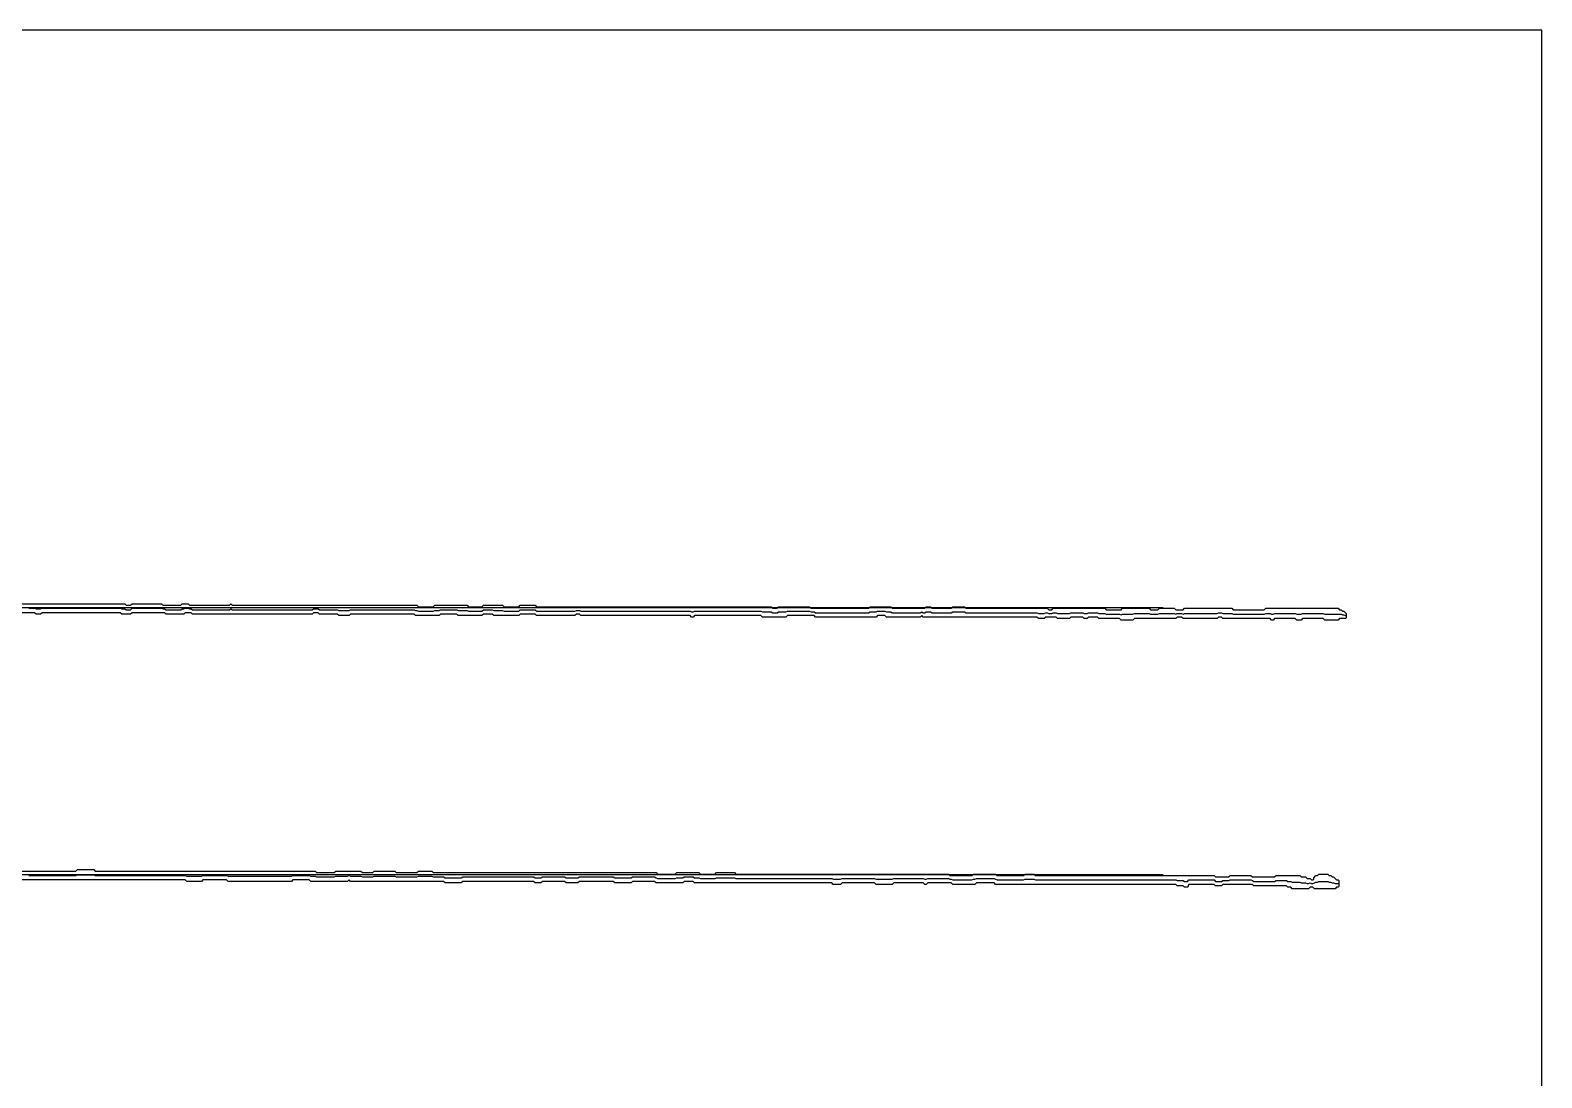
# Model space of a CAD drawing. Extents: x 0 to 57.2, y 0 to 39.6.
# Drawn here: x 28.58 to 57.16, y 19.8 to 39.6 of the extents above; entities that cross this region are included whole.
import ezdxf

# ---------------------------------------------------------------- set-up
doc = ezdxf.new("R2010")
doc.units = 13
for name, color, linetype in [('DESIGN_SCAN_PATH', 5, 'Continuous'), ('SEM_FRAME', 8, 'Continuous'), ('SEM_OBSERVED_CENTERLINES', 3, 'Continuous'), ('SEM_OBSERVED_CONTOURS', 2, 'Continuous')]:
    doc.layers.add(name, color=color, linetype=linetype)

msp = doc.modelspace()

# ---------------------------------------------------------------- linework, layer by layer
at = {"layer": 'DESIGN_SCAN_PATH'}
for points in [[(0, 28.69148), (50, 28.69148)], [(50, 23.63977), (0, 23.63977)]]:
    msp.add_lwpolyline(points, dxfattribs=at)
at = {"layer": 'SEM_FRAME'}
msp.add_lwpolyline([(0, 0), (57.15968, 0), (57.15968, 39.60429), (0, 39.60429)], close=True, dxfattribs=at)
at = {"layer": 'SEM_OBSERVED_CENTERLINES'}
for points in [[(28.55193, 28.677525), (28.57984, 28.677525), (28.60775, 28.677525), (28.63566, 28.677525), (28.66357, 28.677525), (28.69148, 28.66357), (28.71939, 28.66357), (28.7473, 28.66357), (28.77521, 28.66357), (28.80312, 28.677525), (28.83103, 28.677525), (28.85894, 28.677525), (28.88685, 28.677525), (28.91476, 28.677525), (28.94267, 28.677525), (28.97058, 28.677525), (28.99849, 28.677525), (29.0264, 28.677525), (29.05431, 28.677525), (29.08222, 28.677525), (29.11013, 28.677525), (29.13804, 28.677525), (29.16595, 28.677525), (29.19386, 28.677525), (29.22177, 28.677525), (29.24968, 28.677525), (29.27759, 28.677525), (29.3055, 28.677525), (29.33341, 28.677525), (29.36132, 28.677525), (29.38923, 28.677525), (29.41714, 28.677525), (29.44505, 28.677525), (29.47296, 28.677525), (29.50087, 28.677525), (29.52878, 28.677525), (29.55669, 28.677525), (29.5846, 28.677525), (29.61251, 28.677525), (29.64042, 28.677525), (29.66833, 28.677525), (29.69624, 28.677525), (29.72415, 28.677525), (29.75206, 28.677525), (29.77997, 28.677525), (29.80788, 28.677525), (29.83579, 28.677525), (29.8637, 28.677525), (29.89161, 28.677525), (29.91952, 28.677525), (29.94743, 28.677525), (29.97534, 28.677525), (30.00325, 28.677525), (30.03116, 28.677525), (30.05907, 28.677525), (30.08698, 28.677525), (30.11489, 28.677525), (30.1428, 28.677525), (30.17071, 28.677525), (30.19862, 28.677525), (30.22653, 28.677525), (30.25444, 28.677525), (30.28235, 28.677525), (30.31026, 28.66357), (30.33817, 28.66357), (30.36608, 28.66357), (30.39399, 28.649615), (30.4219, 28.649615), (30.44981, 28.649615), (30.47772, 28.649615), (30.50563, 28.677525), (30.53354, 28.677525), (30.56145, 28.677525), (30.58936, 28.677525), (30.61727, 28.677525), (30.64518, 28.677525), (30.67309, 28.677525), (30.701, 28.677525), (30.72891, 28.677525), (30.75682, 28.677525), (30.78473, 28.677525), (30.81264, 28.677525), (30.84055, 28.677525), (30.86846, 28.677525), (30.89637, 28.677525), (30.92428, 28.677525), (30.95219, 28.677525), (30.9801, 28.677525), (31.00801, 28.677525), (31.03592, 28.677525), (31.06383, 28.677525), (31.09174, 28.66357), (31.11965, 28.66357), (31.14756, 28.649615), (31.17547, 28.649615), (31.20338, 28.649615), (31.23129, 28.649615), (31.2592, 28.649615), (31.28711, 28.649615), (31.31502, 28.649615), (31.34293, 28.649615), (31.37084, 28.649615), (31.39875, 28.649615), (31.42666, 28.649615), (31.45457, 28.66357), (31.48248, 28.66357), (31.51039, 28.677525), (31.5383, 28.677525), (31.56621, 28.677525), (31.59412, 28.66357), (31.62203, 28.66357), (31.64994, 28.649615), (31.67785, 28.649615), (31.70576, 28.649615), (31.73367, 28.649615), (31.76158, 28.649615), (31.78949, 28.649615), (31.8174, 28.649615), (31.84531, 28.649615), (31.87322, 28.649615), (31.90113, 28.649615), (31.92904, 28.649615), (31.95695, 28.649615), (31.98486, 28.649615), (32.01277, 28.649615), (32.04068, 28.649615), (32.06859, 28.649615), (32.0965, 28.649615), (32.12441, 28.649615), (32.15232, 28.649615), (32.18023, 28.649615), (32.20814, 28.649615), (32.23605, 28.649615), (32.26396, 28.649615), (32.29187, 28.649615), (32.31978, 28.649615), (32.34769, 28.649615), (32.3756, 28.66357), (32.40351, 28.649615), (32.43142, 28.649615), (32.45933, 28.649615), (32.48724, 28.649615), (32.51515, 28.649615), (32.54306, 28.649615), (32.57097, 28.649615), (32.59888, 28.649615), (32.62679, 28.649615), (32.6547, 28.649615), (32.68261, 28.649615), (32.71052, 28.649615), (32.73843, 28.649615), (32.76634, 28.649615), (32.79425, 28.649615), (32.82216, 28.649615), (32.85007, 28.649615), (32.87798, 28.649615), (32.90589, 28.649615), (32.9338, 28.649615), (32.96171, 28.649615), (32.98962, 28.649615), (33.01753, 28.649615), (33.04544, 28.649615), (33.07335, 28.649615), (33.10126, 28.649615), (33.12917, 28.649615), (33.15708, 28.649615), (33.18499, 28.649615), (33.2129, 28.649615), (33.24081, 28.649615), (33.26872, 28.649615), (33.29663, 28.649615), (33.32454, 28.649615), (33.35245, 28.649615), (33.38036, 28.649615), (33.40827, 28.649615), (33.43618, 28.649615), (33.46409, 28.649615), (33.492, 28.649615), (33.51991, 28.649615), (33.54782, 28.649615), (33.57573, 28.649615), (33.60364, 28.649615), (33.63155, 28.649615), (33.65946, 28.649615), (33.68737, 28.649615), (33.71528, 28.649615), (33.74319, 28.649615), (33.7711, 28.649615), (33.79901, 28.649615), (33.82692, 28.649615), (33.85483, 28.649615), (33.88274, 28.649615), (33.91065, 28.649615), (33.93856, 28.66357), (33.96647, 28.66357), (33.99438, 28.66357), (34.02229, 28.66357), (34.0502, 28.649615), (34.07811, 28.649615), (34.10602, 28.649615), (34.13393, 28.649615), (34.16184, 28.649615), (34.18975, 28.649615), (34.21766, 28.649615), (34.24557, 28.649615), (34.27348, 28.649615), (34.30139, 28.649615), (34.3293, 28.649615), (34.35721, 28.649615), (34.38512, 28.649615), (34.41303, 28.63566), (34.44094, 28.63566), (34.46885, 28.63566), (34.49676, 28.63566), (34.52467, 28.63566), (34.55258, 28.63566), (34.58049, 28.63566), (34.6084, 28.63566), (34.63631, 28.649615), (34.66422, 28.649615), (34.69213, 28.649615), (34.72004, 28.649615), (34.74795, 28.649615), (34.77586, 28.649615), (34.80377, 28.649615), (34.83168, 28.649615), (34.85959, 28.649615), (34.8875, 28.649615), (34.91541, 28.649615), (34.94332, 28.649615), (34.97123, 28.649615), (34.99914, 28.649615), (35.02705, 28.649615), (35.05496, 28.649615), (35.08287, 28.649615), (35.11078, 28.649615), (35.13869, 28.649615), (35.1666, 28.649615), (35.19451, 28.649615), (35.22242, 28.649615), (35.25033, 28.649615), (35.27824, 28.649615), (35.30615, 28.649615), (35.33406, 28.649615), (35.36197, 28.649615), (35.38988, 28.649615), (35.41779, 28.649615), (35.4457, 28.649615), (35.47361, 28.649615), (35.50152, 28.649615), (35.52943, 28.649615), (35.55734, 28.649615), (35.58525, 28.649615), (35.61316, 28.649615), (35.64107, 28.649615), (35.66898, 28.649615), (35.69689, 28.649615), (35.7248, 28.649615), (35.75271, 28.649615), (35.78062, 28.649615), (35.80853, 28.649615), (35.83644, 28.649615), (35.86435, 28.63566), (35.89226, 28.63566), (35.92017, 28.621705), (35.94808, 28.621705), (35.97599, 28.621705), (36.0039, 28.621705), (36.03181, 28.621705), (36.05972, 28.621705), (36.08763, 28.621705), (36.11554, 28.621705), (36.14345, 28.621705), (36.17136, 28.621705), (36.19927, 28.621705), (36.22718, 28.63566), (36.25509, 28.63566), (36.283, 28.63566), (36.31091, 28.63566), (36.33882, 28.649615), (36.36673, 28.649615), (36.39464, 28.649615), (36.42255, 28.649615), (36.45046, 28.649615), (36.47837, 28.649615), (36.50628, 28.649615), (36.53419, 28.649615), (36.5621, 28.649615), (36.59001, 28.649615), (36.61792, 28.649615), (36.64583, 28.649615), (36.67374, 28.63566), (36.70165, 28.63566), (36.72956, 28.63566), (36.75747, 28.63566), (36.78538, 28.63566), (36.81329, 28.63566), (36.8412, 28.63566), (36.86911, 28.621705), (36.89702, 28.621705), (36.92493, 28.621705), (36.95284, 28.621705), (36.98075, 28.621705), (37.00866, 28.621705), (37.03657, 28.621705), (37.06448, 28.621705), (37.09239, 28.621705), (37.1203, 28.621705), (37.14821, 28.649615), (37.17612, 28.649615), (37.20403, 28.649615), (37.23194, 28.649615), (37.25985, 28.649615), (37.28776, 28.649615), (37.31567, 28.649615), (37.34358, 28.63566), (37.37149, 28.63566), (37.3994, 28.63566), (37.42731, 28.63566), (37.45522, 28.63566), (37.48313, 28.63566), (37.51104, 28.63566), (37.53895, 28.621705), (37.56686, 28.621705), (37.59477, 28.621705), (37.62268, 28.621705), (37.65059, 28.621705), (37.6785, 28.621705), (37.70641, 28.621705), (37.73432, 28.621705), (37.76223, 28.621705), (37.79014, 28.621705), (37.81805, 28.621705), (37.84596, 28.649615), (37.87387, 28.649615), (37.90178, 28.649615), (37.92969, 28.649615), (37.9576, 28.649615), (37.98551, 28.649615), (38.01342, 28.649615), (38.04133, 28.649615), (38.06924, 28.649615), (38.09715, 28.649615), (38.12506, 28.649615), (38.15297, 28.621705), (38.18088, 28.621705), (38.20879, 28.621705), (38.2367, 28.621705), (38.26461, 28.621705), (38.29252, 28.621705), (38.32043, 28.621705), (38.34834, 28.621705), (38.37625, 28.621705), (38.40416, 28.621705), (38.43207, 28.621705), (38.45998, 28.621705), (38.48789, 28.621705), (38.5158, 28.621705), (38.54371, 28.621705), (38.57162, 28.621705), (38.59953, 28.621705), (38.62744, 28.621705), (38.65535, 28.621705), (38.68326, 28.621705), (38.71117, 28.621705), (38.73908, 28.621705), (38.76699, 28.621705), (38.7949, 28.621705), (38.82281, 28.621705), (38.85072, 28.621705), (38.87863, 28.621705), (38.90654, 28.63566), (38.93445, 28.63566), (38.96236, 28.63566), (38.99027, 28.621705), (39.01818, 28.621705), (39.04609, 28.621705), (39.074, 28.621705), (39.10191, 28.621705), (39.12982, 28.621705), (39.15773, 28.621705), (39.18564, 28.621705), (39.21355, 28.621705), (39.24146, 28.621705), (39.26937, 28.621705), (39.29728, 28.621705), (39.32519, 28.621705), (39.3531, 28.621705), (39.38101, 28.621705), (39.40892, 28.621705), (39.43683, 28.621705), (39.46474, 28.621705), (39.49265, 28.621705), (39.52056, 28.621705), (39.54847, 28.621705), (39.57638, 28.621705), (39.60429, 28.621705), (39.6322, 28.621705), (39.66011, 28.621705), (39.68802, 28.621705), (39.71593, 28.621705), (39.74384, 28.621705), (39.77175, 28.621705), (39.79966, 28.621705), (39.82757, 28.621705), (39.85548, 28.621705), (39.88339, 28.621705), (39.9113, 28.621705), (39.93921, 28.621705), (39.96712, 28.621705), (39.99503, 28.621705), (40.02294, 28.621705), (40.05085, 28.621705), (40.07876, 28.621705), (40.10667, 28.621705), (40.13458, 28.621705), (40.16249, 28.621705), (40.1904, 28.621705), (40.21831, 28.621705), (40.24622, 28.621705), (40.27413, 28.621705), (40.30204, 28.621705), (40.32995, 28.621705), (40.35786, 28.621705), (40.38577, 28.621705), (40.41368, 28.621705), (40.44159, 28.621705), (40.4695, 28.621705), (40.49741, 28.621705), (40.52532, 28.621705), (40.55323, 28.621705), (40.58114, 28.621705), (40.60905, 28.621705), (40.63696, 28.621705), (40.66487, 28.621705), (40.69278, 28.621705), (40.72069, 28.621705), (40.7486, 28.621705), (40.77651, 28.621705), (40.80442, 28.621705), (40.83233, 28.621705), (40.86024, 28.621705), (40.88815, 28.621705), (40.91606, 28.621705), (40.94397, 28.621705), (40.97188, 28.621705), (40.99979, 28.621705), (41.0277, 28.621705), (41.05561, 28.621705), (41.08352, 28.60775), (41.11143, 28.60775), (41.13934, 28.621705), (41.16725, 28.621705), (41.19516, 28.621705), (41.22307, 28.621705), (41.25098, 28.621705), (41.27889, 28.621705), (41.3068, 28.621705), (41.33471, 28.621705), (41.36262, 28.621705), (41.39053, 28.621705), (41.41844, 28.621705), (41.44635, 28.621705), (41.47426, 28.621705), (41.50217, 28.621705), (41.53008, 28.621705), (41.55799, 28.621705), (41.5859, 28.621705), (41.61381, 28.621705), (41.64172, 28.621705), (41.66963, 28.621705), (41.69754, 28.621705), (41.72545, 28.621705), (41.75336, 28.621705), (41.78127, 28.621705), (41.80918, 28.621705), (41.83709, 28.621705), (41.865, 28.621705), (41.89291, 28.621705), (41.92082, 28.621705), (41.94873, 28.621705), (41.97664, 28.621705), (42.00455, 28.621705), (42.03246, 28.621705), (42.06037, 28.621705), (42.08828, 28.621705), (42.11619, 28.621705), (42.1441, 28.621705), (42.17201, 28.621705), (42.19992, 28.621705), (42.22783, 28.621705), (42.25574, 28.621705), (42.28365, 28.621705), (42.31156, 28.621705), (42.33947, 28.621705), (42.36738, 28.621705), (42.39529, 28.621705), (42.4232, 28.60775), (42.45111, 28.60775), (42.47902, 28.60775), (42.50693, 28.60775), (42.53484, 28.60775), (42.56275, 28.60775), (42.59066, 28.60775), (42.61857, 28.593795), (42.64648, 28.593795), (42.67439, 28.593795), (42.7023, 28.593795), (42.73021, 28.60775), (42.75812, 28.60775), (42.78603, 28.60775), (42.81394, 28.60775), (42.84185, 28.60775), (42.86976, 28.60775), (42.89767, 28.621705), (42.92558, 28.621705), (42.95349, 28.621705), (42.9814, 28.621705), (43.00931, 28.621705), (43.03722, 28.621705), (43.06513, 28.621705), (43.09304, 28.621705), (43.12095, 28.621705), (43.14886, 28.621705), (43.17677, 28.621705), (43.20468, 28.621705), (43.23259, 28.621705), (43.2605, 28.621705), (43.28841, 28.621705), (43.31632, 28.621705), (43.34423, 28.60775), (43.37214, 28.60775), (43.40005, 28.60775), (43.42796, 28.593795), (43.45587, 28.593795), (43.48378, 28.593795), (43.51169, 28.593795), (43.5396, 28.593795), (43.56751, 28.593795), (43.59542, 28.593795), (43.62333, 28.593795), (43.65124, 28.593795), (43.67915, 28.593795), (43.70706, 28.593795), (43.73497, 28.593795), (43.76288, 28.593795), (43.79079, 28.593795), (43.8187, 28.593795), (43.84661, 28.593795), (43.87452, 28.593795), (43.90243, 28.593795), (43.93034, 28.593795), (43.95825, 28.593795), (43.98616, 28.593795), (44.01407, 28.593795), (44.04198, 28.593795), (44.06989, 28.593795), (44.0978, 28.593795), (44.12571, 28.593795), (44.15362, 28.593795), (44.18153, 28.593795), (44.20944, 28.593795), (44.23735, 28.593795), (44.26526, 28.593795), (44.29317, 28.593795), (44.32108, 28.593795), (44.34899, 28.593795), (44.3769, 28.593795), (44.40481, 28.593795), (44.43272, 28.593795), (44.46063, 28.60775), (44.48854, 28.60775), (44.51645, 28.60775), (44.54436, 28.60775), (44.57227, 28.60775), (44.60018, 28.621705), (44.62809, 28.621705), (44.656, 28.621705), (44.68391, 28.621705), (44.71182, 28.621705), (44.73973, 28.621705), (44.76764, 28.60775), (44.79555, 28.60775), (44.82346, 28.60775), (44.85137, 28.60775), (44.87928, 28.593795), (44.90719, 28.593795), (44.9351, 28.593795), (44.96301, 28.593795), (44.99092, 28.593795), (45.01883, 28.593795), (45.04674, 28.593795), (45.07465, 28.593795), (45.10256, 28.593795), (45.13047, 28.593795), (45.15838, 28.593795), (45.18629, 28.593795), (45.2142, 28.593795), (45.24211, 28.593795), (45.27002, 28.593795), (45.29793, 28.593795), (45.32584, 28.593795), (45.35375, 28.593795), (45.38166, 28.593795), (45.40957, 28.593795), (45.43748, 28.60775), (45.46539, 28.593795), (45.4933, 28.593795), (45.52121, 28.60775), (45.54912, 28.60775), (45.57703, 28.60775), (45.60494, 28.60775), (45.63285, 28.593795), (45.66076, 28.593795), (45.68867, 28.593795), (45.71658, 28.593795), (45.74449, 28.593795), (45.7724, 28.593795), (45.80031, 28.593795), (45.82822, 28.593795), (45.85613, 28.593795), (45.88404, 28.593795), (45.91195, 28.593795), (45.93986, 28.593795), (45.96777, 28.593795), (45.99568, 28.593795), (46.02359, 28.60775), (46.0515, 28.60775), (46.07941, 28.60775), (46.10732, 28.60775), (46.13523, 28.60775), (46.16314, 28.60775), (46.19105, 28.60775), (46.21896, 28.60775), (46.24687, 28.60775), (46.27478, 28.593795), (46.30269, 28.593795), (46.3306, 28.593795), (46.35851, 28.593795), (46.38642, 28.593795), (46.41433, 28.593795), (46.44224, 28.593795), (46.47015, 28.593795), (46.49806, 28.593795), (46.52597, 28.593795), (46.55388, 28.593795), (46.58179, 28.593795), (46.6097, 28.593795), (46.63761, 28.593795), (46.66552, 28.593795), (46.69343, 28.593795), (46.72134, 28.593795), (46.74925, 28.593795), (46.77716, 28.593795), (46.80507, 28.593795), (46.83298, 28.593795), (46.86089, 28.593795), (46.8888, 28.593795), (46.91671, 28.593795), (46.94462, 28.593795), (46.97253, 28.593795), (47.00044, 28.593795), (47.02835, 28.593795), (47.05626, 28.593795), (47.08417, 28.593795), (47.11208, 28.593795), (47.13999, 28.593795), (47.1679, 28.593795), (47.19581, 28.593795), (47.22372, 28.593795), (47.25163, 28.593795), (47.27954, 28.593795), (47.30745, 28.593795), (47.33536, 28.593795), (47.36327, 28.593795), (47.39118, 28.593795), (47.41909, 28.593795), (47.447, 28.593795), (47.47491, 28.593795), (47.50282, 28.593795), (47.53073, 28.593795), (47.55864, 28.593795), (47.58655, 28.593795), (47.61446, 28.593795), (47.64237, 28.57984), (47.67028, 28.57984), (47.69819, 28.57984), (47.7261, 28.57984), (47.75401, 28.57984), (47.78192, 28.593795), (47.80983, 28.593795), (47.83774, 28.57984), (47.86565, 28.57984), (47.89356, 28.57984), (47.92147, 28.593795), (47.94938, 28.593795), (47.97729, 28.593795), (48.0052, 28.57984), (48.03311, 28.57984), (48.06102, 28.57984), (48.08893, 28.57984), (48.11684, 28.57984), (48.14475, 28.57984), (48.17266, 28.57984), (48.20057, 28.57984), (48.22848, 28.57984), (48.25639, 28.593795), (48.2843, 28.593795), (48.31221, 28.593795), (48.34012, 28.593795), (48.36803, 28.593795), (48.39594, 28.593795), (48.42385, 28.593795), (48.45176, 28.593795), (48.47967, 28.593795), (48.50758, 28.57984), (48.53549, 28.57984), (48.5634, 28.57984), (48.59131, 28.593795), (48.61922, 28.593795), (48.64713, 28.593795), (48.67504, 28.593795), (48.70295, 28.593795), (48.73086, 28.593795), (48.75877, 28.593795), (48.78668, 28.57984), (48.81459, 28.57984), (48.8425, 28.57984), (48.87041, 28.57984), (48.89832, 28.57984), (48.92623, 28.565885), (48.95414, 28.565885), (48.98205, 28.565885), (49.00996, 28.565885), (49.03787, 28.565885), (49.06578, 28.565885), (49.09369, 28.565885), (49.1216, 28.565885), (49.14951, 28.565885), (49.17742, 28.565885), (49.20533, 28.55193), (49.23324, 28.565885), (49.26115, 28.565885), (49.28906, 28.565885), (49.31697, 28.565885), (49.34488, 28.565885), (49.37279, 28.565885), (49.4007, 28.565885), (49.42861, 28.565885), (49.45652, 28.57984), (49.48443, 28.57984), (49.51234, 28.57984), (49.54025, 28.57984), (49.56816, 28.57984), (49.59607, 28.57984), (49.62398, 28.57984), (49.65189, 28.57984), (49.6798, 28.57984), (49.70771, 28.57984), (49.73562, 28.57984), (49.76353, 28.565885), (49.79144, 28.565885), (49.81935, 28.565885), (49.84726, 28.565885), (49.87517, 28.565885), (49.90308, 28.565885), (49.93099, 28.57984), (49.9589, 28.57984), (49.98681, 28.57984), (50.01472, 28.57984), (50.04263, 28.57984), (50.07054, 28.57984), (50.09845, 28.57984), (50.12636, 28.57984), (50.15427, 28.57984), (50.18218, 28.57984), (50.21009, 28.57984), (50.238, 28.565885), (50.26591, 28.57984), (50.29382, 28.57984), (50.32173, 28.57984), (50.34964, 28.57984), (50.37755, 28.565885), (50.40546, 28.57984), (50.43337, 28.57984), (50.46128, 28.57984), (50.48919, 28.57984), (50.5171, 28.57984), (50.54501, 28.57984), (50.57292, 28.57984), (50.60083, 28.57984), (50.62874, 28.57984), (50.65665, 28.57984), (50.68456, 28.57984), (50.71247, 28.57984), (50.74038, 28.57984), (50.76829, 28.57984), (50.7962, 28.57984), (50.82411, 28.57984), (50.85202, 28.57984), (50.87993, 28.57984), (50.90784, 28.57984), (50.93575, 28.57984), (50.96366, 28.57984), (50.99157, 28.57984), (51.01948, 28.57984), (51.04739, 28.593795), (51.0753, 28.593795), (51.10321, 28.593795), (51.13112, 28.57984), (51.15903, 28.57984), (51.18694, 28.57984), (51.21485, 28.57984), (51.24276, 28.57984), (51.27067, 28.57984), (51.29858, 28.57984), (51.32649, 28.565885), (51.3544, 28.565885), (51.38231, 28.565885), (51.41022, 28.565885), (51.43813, 28.565885), (51.46604, 28.565885), (51.49395, 28.565885), (51.52186, 28.565885), (51.54977, 28.565885), (51.57768, 28.565885), (51.60559, 28.565885), (51.6335, 28.565885), (51.66141, 28.565885), (51.68932, 28.565885), (51.71723, 28.565885), (51.74514, 28.565885), (51.77305, 28.565885), (51.80096, 28.565885), (51.82887, 28.565885), (51.85678, 28.565885), (51.88469, 28.565885), (51.9126, 28.565885), (51.94051, 28.57984), (51.96842, 28.57984), (51.99633, 28.57984), (52.02424, 28.57984), (52.05215, 28.565885), (52.08006, 28.565885), (52.10797, 28.57984), (52.13588, 28.57984), (52.16379, 28.57984), (52.1917, 28.57984), (52.21961, 28.57984), (52.24752, 28.57984), (52.27543, 28.57984), (52.30334, 28.57984), (52.33125, 28.57984), (52.35916, 28.57984), (52.38707, 28.57984), (52.41498, 28.57984), (52.44289, 28.57984), (52.4708, 28.57984), (52.49871, 28.57984), (52.52662, 28.565885), (52.55453, 28.565885), (52.58244, 28.565885), (52.61035, 28.565885), (52.63826, 28.57984), (52.66617, 28.57984), (52.69408, 28.57984), (52.72199, 28.57984), (52.7499, 28.57984), (52.77781, 28.57984), (52.80572, 28.57984), (52.83363, 28.57984), (52.86154, 28.57984), (52.88945, 28.57984), (52.91736, 28.57984), (52.94527, 28.57984), (52.97318, 28.57984), (53.00109, 28.57984), (53.029, 28.57984), (53.05691, 28.565885), (53.08482, 28.565885), (53.11273, 28.565885), (53.14064, 28.565885), (53.16855, 28.565885), (53.19646, 28.565885), (53.22437, 28.565885), (53.25228, 28.565885), (53.28019, 28.565885), (53.3081, 28.565885), (53.33601, 28.565885), (53.36392, 28.565885), (53.39183, 28.55193), (53.41974, 28.55193), (53.44765, 28.537975)], [(28.55193, 23.625815), (28.57984, 23.625815), (28.60775, 23.625815), (28.63566, 23.625815), (28.66357, 23.625815), (28.69148, 23.625815), (28.71939, 23.625815), (28.7473, 23.625815), (28.77521, 23.625815), (28.80312, 23.625815), (28.83103, 23.625815), (28.85894, 23.625815), (28.88685, 23.625815), (28.91476, 23.625815), (28.94267, 23.625815), (28.97058, 23.625815), (28.99849, 23.625815), (29.0264, 23.625815), (29.05431, 23.625815), (29.08222, 23.625815), (29.11013, 23.625815), (29.13804, 23.625815), (29.16595, 23.625815), (29.19386, 23.625815), (29.22177, 23.625815), (29.24968, 23.625815), (29.27759, 23.625815), (29.3055, 23.625815), (29.33341, 23.625815), (29.36132, 23.625815), (29.38923, 23.625815), (29.41714, 23.625815), (29.44505, 23.625815), (29.47296, 23.63977), (29.50087, 23.63977), (29.52878, 23.63977), (29.55669, 23.63977), (29.5846, 23.63977), (29.61251, 23.63977), (29.64042, 23.63977), (29.66833, 23.63977), (29.69624, 23.63977), (29.72415, 23.63977), (29.75206, 23.63977), (29.77997, 23.63977), (29.80788, 23.625815), (29.83579, 23.625815), (29.8637, 23.625815), (29.89161, 23.625815), (29.91952, 23.625815), (29.94743, 23.625815), (29.97534, 23.625815), (30.00325, 23.625815), (30.03116, 23.625815), (30.05907, 23.625815), (30.08698, 23.625815), (30.11489, 23.625815), (30.1428, 23.625815), (30.17071, 23.625815), (30.19862, 23.625815), (30.22653, 23.625815), (30.25444, 23.625815), (30.28235, 23.625815), (30.31026, 23.625815), (30.33817, 23.625815), (30.36608, 23.625815), (30.39399, 23.625815), (30.4219, 23.625815), (30.44981, 23.625815), (30.47772, 23.625815), (30.50563, 23.625815), (30.53354, 23.625815), (30.56145, 23.625815), (30.58936, 23.625815), (30.61727, 23.625815), (30.64518, 23.625815), (30.67309, 23.625815), (30.701, 23.625815), (30.72891, 23.625815), (30.75682, 23.625815), (30.78473, 23.625815), (30.81264, 23.625815), (30.84055, 23.625815), (30.86846, 23.625815), (30.89637, 23.625815), (30.92428, 23.625815), (30.95219, 23.625815), (30.9801, 23.625815), (31.00801, 23.625815), (31.03592, 23.625815), (31.06383, 23.625815), (31.09174, 23.625815), (31.11965, 23.625815), (31.14756, 23.625815), (31.17547, 23.625815), (31.20338, 23.625815), (31.23129, 23.625815), (31.2592, 23.625815), (31.28711, 23.625815), (31.31502, 23.625815), (31.34293, 23.625815), (31.37084, 23.625815), (31.39875, 23.625815), (31.42666, 23.625815), (31.45457, 23.625815), (31.48248, 23.625815), (31.51039, 23.625815), (31.5383, 23.61186), (31.56621, 23.61186), (31.59412, 23.61186), (31.62203, 23.61186), (31.64994, 23.61186), (31.67785, 23.61186), (31.70576, 23.61186), (31.73367, 23.61186), (31.76158, 23.61186), (31.78949, 23.61186), (31.8174, 23.61186), (31.84531, 23.625815), (31.87322, 23.625815), (31.90113, 23.625815), (31.92904, 23.625815), (31.95695, 23.625815), (31.98486, 23.625815), (32.01277, 23.625815), (32.04068, 23.625815), (32.06859, 23.625815), (32.0965, 23.625815), (32.12441, 23.625815), (32.15232, 23.625815), (32.18023, 23.625815), (32.20814, 23.625815), (32.23605, 23.625815), (32.26396, 23.625815), (32.29187, 23.625815), (32.31978, 23.61186), (32.34769, 23.61186), (32.3756, 23.61186), (32.40351, 23.61186), (32.43142, 23.61186), (32.45933, 23.61186), (32.48724, 23.61186), (32.51515, 23.61186), (32.54306, 23.61186), (32.57097, 23.61186), (32.59888, 23.61186), (32.62679, 23.61186), (32.6547, 23.61186), (32.68261, 23.61186), (32.71052, 23.61186), (32.73843, 23.61186), (32.76634, 23.61186), (32.79425, 23.61186), (32.82216, 23.61186), (32.85007, 23.61186), (32.87798, 23.61186), (32.90589, 23.61186), (32.9338, 23.61186), (32.96171, 23.61186), (32.98962, 23.61186), (33.01753, 23.61186), (33.04544, 23.61186), (33.07335, 23.61186), (33.10126, 23.61186), (33.12917, 23.61186), (33.15708, 23.61186), (33.18499, 23.61186), (33.2129, 23.61186), (33.24081, 23.61186), (33.26872, 23.61186), (33.29663, 23.61186), (33.32454, 23.61186), (33.35245, 23.61186), (33.38036, 23.61186), (33.40827, 23.61186), (33.43618, 23.61186), (33.46409, 23.61186), (33.492, 23.61186), (33.51991, 23.61186), (33.54782, 23.625815), (33.57573, 23.625815), (33.60364, 23.625815), (33.63155, 23.625815), (33.65946, 23.625815), (33.68737, 23.625815), (33.71528, 23.625815), (33.74319, 23.625815), (33.7711, 23.625815), (33.79901, 23.625815), (33.82692, 23.625815), (33.85483, 23.625815), (33.88274, 23.61186), (33.91065, 23.61186), (33.93856, 23.61186), (33.96647, 23.61186), (33.99438, 23.597905), (34.02229, 23.597905), (34.0502, 23.597905), (34.07811, 23.597905), (34.10602, 23.597905), (34.13393, 23.597905), (34.16184, 23.597905), (34.18975, 23.597905), (34.21766, 23.597905), (34.24557, 23.597905), (34.27348, 23.597905), (34.30139, 23.597905), (34.3293, 23.597905), (34.35721, 23.61186), (34.38512, 23.61186), (34.41303, 23.61186), (34.44094, 23.61186), (34.46885, 23.61186), (34.49676, 23.61186), (34.52467, 23.61186), (34.55258, 23.61186), (34.58049, 23.61186), (34.6084, 23.625815), (34.63631, 23.61186), (34.66422, 23.61186), (34.69213, 23.61186), (34.72004, 23.61186), (34.74795, 23.61186), (34.77586, 23.61186), (34.80377, 23.61186), (34.83168, 23.61186), (34.85959, 23.597905), (34.8875, 23.597905), (34.91541, 23.597905), (34.94332, 23.597905), (34.97123, 23.597905), (34.99914, 23.597905), (35.02705, 23.597905), (35.05496, 23.597905), (35.08287, 23.61186), (35.11078, 23.61186), (35.13869, 23.61186), (35.1666, 23.61186), (35.19451, 23.61186), (35.22242, 23.61186), (35.25033, 23.61186), (35.27824, 23.61186), (35.30615, 23.61186), (35.33406, 23.61186), (35.36197, 23.61186), (35.38988, 23.61186), (35.41779, 23.61186), (35.4457, 23.61186), (35.47361, 23.61186), (35.50152, 23.597905), (35.52943, 23.597905), (35.55734, 23.597905), (35.58525, 23.597905), (35.61316, 23.597905), (35.64107, 23.597905), (35.66898, 23.597905), (35.69689, 23.597905), (35.7248, 23.597905), (35.75271, 23.597905), (35.78062, 23.597905), (35.80853, 23.597905), (35.83644, 23.597905), (35.86435, 23.597905), (35.89226, 23.597905), (35.92017, 23.61186), (35.94808, 23.61186), (35.97599, 23.61186), (36.0039, 23.61186), (36.03181, 23.61186), (36.05972, 23.61186), (36.08763, 23.61186), (36.11554, 23.61186), (36.14345, 23.61186), (36.17136, 23.61186), (36.19927, 23.597905), (36.22718, 23.597905), (36.25509, 23.597905), (36.283, 23.597905), (36.31091, 23.597905), (36.33882, 23.597905), (36.36673, 23.597905), (36.39464, 23.597905), (36.42255, 23.58395), (36.45046, 23.58395), (36.47837, 23.58395), (36.50628, 23.58395), (36.53419, 23.58395), (36.5621, 23.58395), (36.59001, 23.58395), (36.61792, 23.58395), (36.64583, 23.58395), (36.67374, 23.58395), (36.70165, 23.58395), (36.72956, 23.58395), (36.75747, 23.597905), (36.78538, 23.597905), (36.81329, 23.597905), (36.8412, 23.597905), (36.86911, 23.597905), (36.89702, 23.597905), (36.92493, 23.597905), (36.95284, 23.597905), (36.98075, 23.597905), (37.00866, 23.597905), (37.03657, 23.597905), (37.06448, 23.597905), (37.09239, 23.597905), (37.1203, 23.597905), (37.14821, 23.597905), (37.17612, 23.597905), (37.20403, 23.597905), (37.23194, 23.597905), (37.25985, 23.597905), (37.28776, 23.597905), (37.31567, 23.597905), (37.34358, 23.597905), (37.37149, 23.597905), (37.3994, 23.597905), (37.42731, 23.597905), (37.45522, 23.597905), (37.48313, 23.597905), (37.51104, 23.597905), (37.53895, 23.597905), (37.56686, 23.597905), (37.59477, 23.597905), (37.62268, 23.597905), (37.65059, 23.597905), (37.6785, 23.597905), (37.70641, 23.597905), (37.73432, 23.597905), (37.76223, 23.597905), (37.79014, 23.597905), (37.81805, 23.597905), (37.84596, 23.597905), (37.87387, 23.597905), (37.90178, 23.597905), (37.92969, 23.597905), (37.9576, 23.597905), (37.98551, 23.597905), (38.01342, 23.597905), (38.04133, 23.597905), (38.06924, 23.597905), (38.09715, 23.597905), (38.12506, 23.58395), (38.15297, 23.58395), (38.18088, 23.58395), (38.20879, 23.58395), (38.2367, 23.58395), (38.26461, 23.597905), (38.29252, 23.597905), (38.32043, 23.597905), (38.34834, 23.597905), (38.37625, 23.597905), (38.40416, 23.597905), (38.43207, 23.597905), (38.45998, 23.597905), (38.48789, 23.597905), (38.5158, 23.597905), (38.54371, 23.597905), (38.57162, 23.597905), (38.59953, 23.597905), (38.62744, 23.597905), (38.65535, 23.597905), (38.68326, 23.597905), (38.71117, 23.58395), (38.73908, 23.58395), (38.76699, 23.58395), (38.7949, 23.58395), (38.82281, 23.58395), (38.85072, 23.58395), (38.87863, 23.58395), (38.90654, 23.58395), (38.93445, 23.58395), (38.96236, 23.597905), (38.99027, 23.597905), (39.01818, 23.597905), (39.04609, 23.597905), (39.074, 23.597905), (39.10191, 23.597905), (39.12982, 23.597905), (39.15773, 23.597905), (39.18564, 23.597905), (39.21355, 23.597905), (39.24146, 23.597905), (39.26937, 23.597905), (39.29728, 23.597905), (39.32519, 23.597905), (39.3531, 23.597905), (39.38101, 23.597905), (39.40892, 23.597905), (39.43683, 23.597905), (39.46474, 23.597905), (39.49265, 23.597905), (39.52056, 23.597905), (39.54847, 23.597905), (39.57638, 23.597905), (39.60429, 23.597905), (39.6322, 23.58395), (39.66011, 23.58395), (39.68802, 23.58395), (39.71593, 23.58395), (39.74384, 23.58395), (39.77175, 23.58395), (39.79966, 23.58395), (39.82757, 23.58395), (39.85548, 23.58395), (39.88339, 23.58395), (39.9113, 23.58395), (39.93921, 23.58395), (39.96712, 23.597905), (39.99503, 23.597905), (40.02294, 23.597905), (40.05085, 23.597905), (40.07876, 23.597905), (40.10667, 23.597905), (40.13458, 23.597905), (40.16249, 23.597905), (40.1904, 23.597905), (40.21831, 23.597905), (40.24622, 23.597905), (40.27413, 23.597905), (40.30204, 23.597905), (40.32995, 23.597905), (40.35786, 23.597905), (40.38577, 23.597905), (40.41368, 23.58395), (40.44159, 23.569995), (40.4695, 23.569995), (40.49741, 23.569995), (40.52532, 23.569995), (40.55323, 23.569995), (40.58114, 23.569995), (40.60905, 23.569995), (40.63696, 23.569995), (40.66487, 23.569995), (40.69278, 23.569995), (40.72069, 23.569995), (40.7486, 23.569995), (40.77651, 23.569995), (40.80442, 23.58395), (40.83233, 23.58395), (40.86024, 23.58395), (40.88815, 23.58395), (40.91606, 23.58395), (40.94397, 23.597905), (40.97188, 23.597905), (40.99979, 23.597905), (41.0277, 23.597905), (41.05561, 23.597905), (41.08352, 23.597905), (41.11143, 23.597905), (41.13934, 23.58395), (41.16725, 23.58395), (41.19516, 23.58395), (41.22307, 23.58395), (41.25098, 23.569995), (41.27889, 23.569995), (41.3068, 23.569995), (41.33471, 23.569995), (41.36262, 23.569995), (41.39053, 23.569995), (41.41844, 23.569995), (41.44635, 23.569995), (41.47426, 23.569995), (41.50217, 23.569995), (41.53008, 23.569995), (41.55799, 23.58395), (41.5859, 23.58395), (41.61381, 23.58395), (41.64172, 23.58395), (41.66963, 23.58395), (41.69754, 23.58395), (41.72545, 23.58395), (41.75336, 23.58395), (41.78127, 23.58395), (41.80918, 23.58395), (41.83709, 23.58395), (41.865, 23.58395), (41.89291, 23.58395), (41.92082, 23.569995), (41.94873, 23.569995), (41.97664, 23.569995), (42.00455, 23.569995), (42.03246, 23.569995), (42.06037, 23.569995), (42.08828, 23.569995), (42.11619, 23.569995), (42.1441, 23.569995), (42.17201, 23.569995), (42.19992, 23.569995), (42.22783, 23.569995), (42.25574, 23.569995), (42.28365, 23.569995), (42.31156, 23.569995), (42.33947, 23.569995), (42.36738, 23.569995), (42.39529, 23.569995), (42.4232, 23.569995), (42.45111, 23.569995), (42.47902, 23.569995), (42.50693, 23.569995), (42.53484, 23.569995), (42.56275, 23.569995), (42.59066, 23.569995), (42.61857, 23.569995), (42.64648, 23.569995), (42.67439, 23.569995), (42.7023, 23.569995), (42.73021, 23.569995), (42.75812, 23.569995), (42.78603, 23.569995), (42.81394, 23.569995), (42.84185, 23.569995), (42.86976, 23.569995), (42.89767, 23.569995), (42.92558, 23.569995), (42.95349, 23.569995), (42.9814, 23.569995), (43.00931, 23.569995), (43.03722, 23.569995), (43.06513, 23.569995), (43.09304, 23.569995), (43.12095, 23.569995), (43.14886, 23.569995), (43.17677, 23.569995), (43.20468, 23.569995), (43.23259, 23.569995), (43.2605, 23.569995), (43.28841, 23.569995), (43.31632, 23.569995), (43.34423, 23.569995), (43.37214, 23.569995), (43.40005, 23.569995), (43.42796, 23.569995), (43.45587, 23.569995), (43.48378, 23.569995), (43.51169, 23.569995), (43.5396, 23.569995), (43.56751, 23.569995), (43.59542, 23.569995), (43.62333, 23.569995), (43.65124, 23.569995), (43.67915, 23.569995), (43.70706, 23.569995), (43.73497, 23.569995), (43.76288, 23.55604), (43.79079, 23.55604), (43.8187, 23.55604), (43.84661, 23.55604), (43.87452, 23.55604), (43.90243, 23.55604), (43.93034, 23.569995), (43.95825, 23.569995), (43.98616, 23.569995), (44.01407, 23.569995), (44.04198, 23.569995), (44.06989, 23.569995), (44.0978, 23.569995), (44.12571, 23.569995), (44.15362, 23.569995), (44.18153, 23.569995), (44.20944, 23.569995), (44.23735, 23.569995), (44.26526, 23.569995), (44.29317, 23.569995), (44.32108, 23.569995), (44.34899, 23.569995), (44.3769, 23.569995), (44.40481, 23.569995), (44.43272, 23.569995), (44.46063, 23.569995), (44.48854, 23.569995), (44.51645, 23.569995), (44.54436, 23.569995), (44.57227, 23.55604), (44.60018, 23.55604), (44.62809, 23.55604), (44.656, 23.55604), (44.68391, 23.55604), (44.71182, 23.55604), (44.73973, 23.55604), (44.76764, 23.55604), (44.79555, 23.55604), (44.82346, 23.55604), (44.85137, 23.55604), (44.87928, 23.55604), (44.90719, 23.569995), (44.9351, 23.569995), (44.96301, 23.569995), (44.99092, 23.569995), (45.01883, 23.569995), (45.04674, 23.569995), (45.07465, 23.569995), (45.10256, 23.569995), (45.13047, 23.569995), (45.15838, 23.569995), (45.18629, 23.569995), (45.2142, 23.569995), (45.24211, 23.569995), (45.27002, 23.569995), (45.29793, 23.569995), (45.32584, 23.569995), (45.35375, 23.569995), (45.38166, 23.569995), (45.40957, 23.569995), (45.43748, 23.569995), (45.46539, 23.569995), (45.4933, 23.55604), (45.52121, 23.55604), (45.54912, 23.569995), (45.57703, 23.569995), (45.60494, 23.569995), (45.63285, 23.569995), (45.66076, 23.569995), (45.68867, 23.569995), (45.71658, 23.569995), (45.74449, 23.569995), (45.7724, 23.569995), (45.80031, 23.569995), (45.82822, 23.569995), (45.85613, 23.569995), (45.88404, 23.569995), (45.91195, 23.569995), (45.93986, 23.569995), (45.96777, 23.55604), (45.99568, 23.55604), (46.02359, 23.542085), (46.0515, 23.542085), (46.07941, 23.542085), (46.10732, 23.542085), (46.13523, 23.542085), (46.16314, 23.542085), (46.19105, 23.542085), (46.21896, 23.542085), (46.24687, 23.542085), (46.27478, 23.542085), (46.30269, 23.542085), (46.3306, 23.542085), (46.35851, 23.542085), (46.38642, 23.542085), (46.41433, 23.55604), (46.44224, 23.55604), (46.47015, 23.569995), (46.49806, 23.569995), (46.52597, 23.569995), (46.55388, 23.569995), (46.58179, 23.569995), (46.6097, 23.569995), (46.63761, 23.569995), (46.66552, 23.569995), (46.69343, 23.569995), (46.72134, 23.569995), (46.74925, 23.569995), (46.77716, 23.569995), (46.80507, 23.569995), (46.83298, 23.55604), (46.86089, 23.542085), (46.8888, 23.542085), (46.91671, 23.542085), (46.94462, 23.542085), (46.97253, 23.542085), (47.00044, 23.542085), (47.02835, 23.542085), (47.05626, 23.542085), (47.08417, 23.542085), (47.11208, 23.542085), (47.13999, 23.542085), (47.1679, 23.542085), (47.19581, 23.542085), (47.22372, 23.542085), (47.25163, 23.542085), (47.27954, 23.542085), (47.30745, 23.542085), (47.33536, 23.542085), (47.36327, 23.542085), (47.39118, 23.55604), (47.41909, 23.55604), (47.447, 23.55604), (47.47491, 23.55604), (47.50282, 23.55604), (47.53073, 23.55604), (47.55864, 23.55604), (47.58655, 23.542085), (47.61446, 23.542085), (47.64237, 23.542085), (47.67028, 23.542085), (47.69819, 23.542085), (47.7261, 23.542085), (47.75401, 23.542085), (47.78192, 23.542085), (47.80983, 23.542085), (47.83774, 23.542085), (47.86565, 23.542085), (47.89356, 23.542085), (47.92147, 23.542085), (47.94938, 23.542085), (47.97729, 23.542085), (48.0052, 23.542085), (48.03311, 23.542085), (48.06102, 23.542085), (48.08893, 23.542085), (48.11684, 23.542085), (48.14475, 23.542085), (48.17266, 23.542085), (48.20057, 23.542085), (48.22848, 23.542085), (48.25639, 23.542085), (48.2843, 23.542085), (48.31221, 23.542085), (48.34012, 23.542085), (48.36803, 23.542085), (48.39594, 23.542085), (48.42385, 23.542085), (48.45176, 23.542085), (48.47967, 23.542085), (48.50758, 23.542085), (48.53549, 23.542085), (48.5634, 23.542085), (48.59131, 23.542085), (48.61922, 23.542085), (48.64713, 23.542085), (48.67504, 23.542085), (48.70295, 23.542085), (48.73086, 23.542085), (48.75877, 23.542085), (48.78668, 23.542085), (48.81459, 23.542085), (48.8425, 23.542085), (48.87041, 23.542085), (48.89832, 23.542085), (48.92623, 23.542085), (48.95414, 23.542085), (48.98205, 23.542085), (49.00996, 23.542085), (49.03787, 23.542085), (49.06578, 23.542085), (49.09369, 23.542085), (49.1216, 23.542085), (49.14951, 23.542085), (49.17742, 23.542085), (49.20533, 23.542085), (49.23324, 23.542085), (49.26115, 23.542085), (49.28906, 23.542085), (49.31697, 23.542085), (49.34488, 23.542085), (49.37279, 23.542085), (49.4007, 23.542085), (49.42861, 23.542085), (49.45652, 23.542085), (49.48443, 23.542085), (49.51234, 23.542085), (49.54025, 23.542085), (49.56816, 23.542085), (49.59607, 23.542085), (49.62398, 23.542085), (49.65189, 23.542085), (49.6798, 23.542085), (49.70771, 23.542085), (49.73562, 23.542085), (49.76353, 23.542085), (49.79144, 23.542085), (49.81935, 23.542085), (49.84726, 23.542085), (49.87517, 23.542085), (49.90308, 23.542085), (49.93099, 23.542085), (49.9589, 23.542085), (49.98681, 23.542085), (50.01472, 23.542085), (50.04263, 23.542085), (50.07054, 23.542085), (50.09845, 23.542085), (50.12636, 23.542085), (50.15427, 23.542085), (50.18218, 23.542085), (50.21009, 23.542085), (50.238, 23.542085), (50.26591, 23.52813), (50.29382, 23.52813), (50.32173, 23.52813), (50.34964, 23.52813), (50.37755, 23.52813), (50.40546, 23.514175), (50.43337, 23.514175), (50.46128, 23.514175), (50.48919, 23.542085), (50.5171, 23.542085), (50.54501, 23.542085), (50.57292, 23.542085), (50.60083, 23.542085), (50.62874, 23.542085), (50.65665, 23.542085), (50.68456, 23.542085), (50.71247, 23.542085), (50.74038, 23.542085), (50.76829, 23.542085), (50.7962, 23.542085), (50.82411, 23.542085), (50.85202, 23.542085), (50.87993, 23.542085), (50.90784, 23.542085), (50.93575, 23.542085), (50.96366, 23.542085), (50.99157, 23.514175), (51.01948, 23.514175), (51.04739, 23.514175), (51.0753, 23.514175), (51.10321, 23.514175), (51.13112, 23.52813), (51.15903, 23.52813), (51.18694, 23.52813), (51.21485, 23.52813), (51.24276, 23.52813), (51.27067, 23.542085), (51.29858, 23.542085), (51.32649, 23.542085), (51.3544, 23.542085), (51.38231, 23.542085), (51.41022, 23.542085), (51.43813, 23.542085), (51.46604, 23.542085), (51.49395, 23.542085), (51.52186, 23.542085), (51.54977, 23.542085), (51.57768, 23.542085), (51.60559, 23.542085), (51.6335, 23.542085), (51.66141, 23.542085), (51.68932, 23.52813), (51.71723, 23.514175), (51.74514, 23.514175), (51.77305, 23.514175), (51.80096, 23.514175), (51.82887, 23.514175), (51.85678, 23.514175), (51.88469, 23.514175), (51.9126, 23.514175), (51.94051, 23.514175), (51.96842, 23.514175), (51.99633, 23.514175), (52.02424, 23.514175), (52.05215, 23.514175), (52.08006, 23.514175), (52.10797, 23.514175), (52.13588, 23.52813), (52.16379, 23.52813), (52.1917, 23.52813), (52.21961, 23.52813), (52.24752, 23.52813), (52.27543, 23.52813), (52.30334, 23.52813), (52.33125, 23.52813), (52.35916, 23.514175), (52.38707, 23.514175), (52.41498, 23.514175), (52.44289, 23.50022), (52.4708, 23.50022), (52.49871, 23.50022), (52.52662, 23.50022), (52.55453, 23.50022), (52.58244, 23.50022), (52.61035, 23.486265), (52.63826, 23.486265), (52.66617, 23.486265), (52.69408, 23.486265), (52.72199, 23.47231), (52.7499, 23.47231), (52.77781, 23.486265), (52.80572, 23.47231), (52.83363, 23.47231), (52.86154, 23.486265), (52.88945, 23.50022), (52.91736, 23.50022), (52.94527, 23.514175), (52.97318, 23.514175), (53.00109, 23.514175), (53.029, 23.514175), (53.05691, 23.514175), (53.08482, 23.514175), (53.11273, 23.514175), (53.14064, 23.50022), (53.16855, 23.50022), (53.19646, 23.486265), (53.22437, 23.486265), (53.25228, 23.47231), (53.28019, 23.47231), (53.3081, 23.47231)]]:
    msp.add_lwpolyline(points, dxfattribs=at)
at = {"layer": 'SEM_OBSERVED_CONTOURS'}
for points in [[(26.84942, 28.761255), (30.36608, 28.761255), (30.39399, 28.733345), (30.47772, 28.733345), (30.50563, 28.761255), (31.06383, 28.761255), (31.09174, 28.733345), (31.42666, 28.733345), (31.45457, 28.761255), (31.56621, 28.761255), (31.59412, 28.733345), (32.34769, 28.733345), (32.3756, 28.761255), (32.40351, 28.733345), (35.89226, 28.733345), (35.92017, 28.705435), (36.19927, 28.705435), (36.22718, 28.733345), (36.8412, 28.733345), (36.86911, 28.705435), (37.1203, 28.705435), (37.14821, 28.733345), (37.51104, 28.733345), (37.53895, 28.705435), (37.81805, 28.705435), (37.84596, 28.733345), (38.12506, 28.733345), (38.15297, 28.705435), (42.59066, 28.705435), (42.61857, 28.677525), (42.7023, 28.677525), (42.73021, 28.705435), (43.31632, 28.705435), (43.34423, 28.677525), (44.43272, 28.677525), (44.46063, 28.705435), (44.85137, 28.705435), (44.87928, 28.677525), (45.4933, 28.677525), (45.52121, 28.705435), (45.60494, 28.705435), (45.63285, 28.677525), (45.99568, 28.677525), (46.02359, 28.705435), (46.24687, 28.705435), (46.27478, 28.677525), (47.80983, 28.677525), (47.83774, 28.649615), (47.89356, 28.649615), (47.92147, 28.677525), (48.89832, 28.677525), (48.92623, 28.649615), (49.20533, 28.649615), (49.23324, 28.677525), (49.73562, 28.677525), (49.76353, 28.649615), (49.90308, 28.649615), (49.93099, 28.677525), (50.21009, 28.677525), (50.238, 28.649615), (50.37755, 28.649615), (50.40546, 28.677525), (51.29858, 28.677525), (51.32649, 28.649615), (51.9126, 28.649615), (51.94051, 28.677525), (53.3081, 28.677525), (53.33601, 28.649615), (53.36392, 28.649615), (53.39183, 28.621705), (53.41974, 28.621705), (53.461605, 28.57984), (53.461605, 28.49611), (53.44765, 28.482155), (53.33601, 28.482155), (53.3081, 28.454245), (53.05691, 28.454245), (53.029, 28.482155), (52.63826, 28.482155), (52.61035, 28.454245), (52.52662, 28.454245), (52.49871, 28.482155), (52.10797, 28.482155), (52.08006, 28.454245), (52.05215, 28.454245), (52.02424, 28.482155), (51.13112, 28.482155), (51.10321, 28.510065), (51.04739, 28.510065), (51.01948, 28.482155), (50.37755, 28.482155), (50.34964, 28.510065), (50.26591, 28.510065), (50.238, 28.482155), (49.45652, 28.482155), (49.42861, 28.454245), (49.20533, 28.454245), (49.17742, 28.482155), (48.78668, 28.482155), (48.75877, 28.510065), (48.59131, 28.510065), (48.5634, 28.482155), (48.50758, 28.482155), (48.47967, 28.510065), (48.25639, 28.510065), (48.22848, 28.482155), (48.0052, 28.482155), (47.97729, 28.510065), (47.78192, 28.510065), (47.75401, 28.482155), (47.64237, 28.482155), (47.61446, 28.510065), (45.46539, 28.510065), (45.43748, 28.537975), (45.40957, 28.510065), (44.76764, 28.510065), (44.73973, 28.537975), (44.60018, 28.537975), (44.57227, 28.510065), (43.42796, 28.510065), (43.40005, 28.537975), (42.89767, 28.537975), (42.86976, 28.510065), (42.4232, 28.510065), (42.39529, 28.537975), (41.13934, 28.537975), (41.11143, 28.510065), (41.08352, 28.510065), (41.05561, 28.537975), (38.99027, 28.537975), (38.96236, 28.565885), (38.90654, 28.565885), (38.87863, 28.537975), (38.15297, 28.537975), (38.12506, 28.565885), (37.84596, 28.565885), (37.81805, 28.537975), (37.34358, 28.537975), (37.31567, 28.565885), (37.14821, 28.565885), (37.1203, 28.537975), (36.67374, 28.537975), (36.64583, 28.565885), (36.33882, 28.565885), (36.31091, 28.537975), (35.86435, 28.537975), (35.83644, 28.565885), (34.63631, 28.565885), (34.6084, 28.537975), (34.41303, 28.537975), (34.38512, 28.565885), (34.0502, 28.565885), (34.02229, 28.593795), (33.93856, 28.593795), (33.91065, 28.565885), (31.64994, 28.565885), (31.62203, 28.593795), (31.51039, 28.593795), (31.48248, 28.565885), (31.14756, 28.565885), (31.11965, 28.593795), (30.50563, 28.593795), (30.47772, 28.565885), (30.31026, 28.565885), (30.28235, 28.593795), (28.80312, 28.593795), (28.77521, 28.565885), (28.69148, 28.565885), (28.66357, 28.593795), (26.90524, 28.593795)], [(28.30074, 23.709545), (29.44505, 23.709545), (29.47296, 23.737455), (29.77997, 23.737455), (29.80788, 23.709545), (33.96647, 23.709545), (33.99438, 23.681635), (34.3293, 23.681635), (34.35721, 23.709545), (34.83168, 23.709545), (34.85959, 23.681635), (35.05496, 23.681635), (35.08287, 23.709545), (35.47361, 23.709545), (35.50152, 23.681635), (35.89226, 23.681635), (35.92017, 23.709545), (36.17136, 23.709545), (36.19927, 23.681635), (40.41368, 23.681635), (40.44159, 23.653725), (40.77651, 23.653725), (40.80442, 23.681635), (41.22307, 23.681635), (41.25098, 23.653725), (41.53008, 23.653725), (41.55799, 23.681635), (41.89291, 23.681635), (41.92082, 23.653725), (45.93986, 23.653725), (45.96777, 23.625815), (46.38642, 23.625815), (46.41433, 23.653725), (46.83298, 23.653725), (46.86089, 23.625815), (47.36327, 23.625815), (47.39118, 23.653725), (47.55864, 23.653725), (47.58655, 23.625815), (50.96366, 23.625815), (50.99157, 23.597905), (51.24276, 23.597905), (51.27067, 23.625815), (51.66141, 23.625815), (51.68932, 23.597905), (52.10797, 23.597905), (52.13588, 23.625815), (52.58244, 23.625815), (52.61035, 23.597905), (52.69408, 23.597905), (52.72199, 23.569995), (52.77781, 23.569995), (52.80572, 23.542085), (52.83363, 23.542085), (52.847585, 23.55604), (52.847585, 23.58395), (52.88945, 23.625815), (52.91736, 23.625815), (52.94527, 23.653725), (53.11273, 23.653725), (53.14064, 23.625815), (53.16855, 23.625815), (53.19646, 23.597905), (53.22437, 23.597905), (53.28019, 23.542085), (53.3081, 23.542085), (53.322055, 23.52813), (53.322055, 23.41649), (53.3081, 23.402535), (53.28019, 23.402535), (53.25228, 23.374625), (52.86154, 23.374625), (52.83363, 23.402535), (52.77781, 23.402535), (52.7499, 23.374625), (52.44289, 23.374625), (52.41498, 23.402535), (52.35916, 23.402535), (52.33125, 23.430445), (51.71723, 23.430445), (51.68932, 23.458355), (51.13112, 23.458355), (51.10321, 23.430445), (50.99157, 23.430445), (50.96366, 23.458355), (50.48919, 23.458355), (50.475235, 23.4444), (50.475235, 23.41649), (50.46128, 23.402535), (50.40546, 23.402535), (50.37755, 23.430445), (50.26591, 23.430445), (50.238, 23.458355), (46.83298, 23.458355), (46.80507, 23.486265), (46.47015, 23.486265), (46.44224, 23.458355), (46.02359, 23.458355), (45.99568, 23.486265), (45.54912, 23.486265), (45.52121, 23.458355), (45.4933, 23.458355), (45.46539, 23.486265), (44.90719, 23.486265), (44.87928, 23.458355), (44.57227, 23.458355), (44.54436, 23.486265), (43.93034, 23.486265), (43.90243, 23.458355), (43.76288, 23.458355), (43.73497, 23.486265), (41.13934, 23.486265), (41.11143, 23.514175), (40.94397, 23.514175), (40.91606, 23.486265), (40.41368, 23.486265), (40.38577, 23.514175), (39.96712, 23.514175), (39.93921, 23.486265), (39.6322, 23.486265), (39.60429, 23.514175), (38.96236, 23.514175), (38.93445, 23.486265), (38.71117, 23.486265), (38.68326, 23.514175), (38.26461, 23.514175), (38.2367, 23.486265), (38.12506, 23.486265), (38.09715, 23.514175), (36.75747, 23.514175), (36.72956, 23.486265), (36.42255, 23.486265), (36.39464, 23.514175), (34.63631, 23.514175), (34.6084, 23.542085), (34.58049, 23.514175), (33.88274, 23.514175), (33.85483, 23.542085), (33.54782, 23.542085), (33.51991, 23.514175), (32.31978, 23.514175), (32.29187, 23.542085), (31.84531, 23.542085), (31.8174, 23.514175), (31.5383, 23.514175), (31.51039, 23.542085), (28.30074, 23.542085)]]:
    msp.add_lwpolyline(points, dxfattribs=at)

doc.saveas('drawing.dxf')
